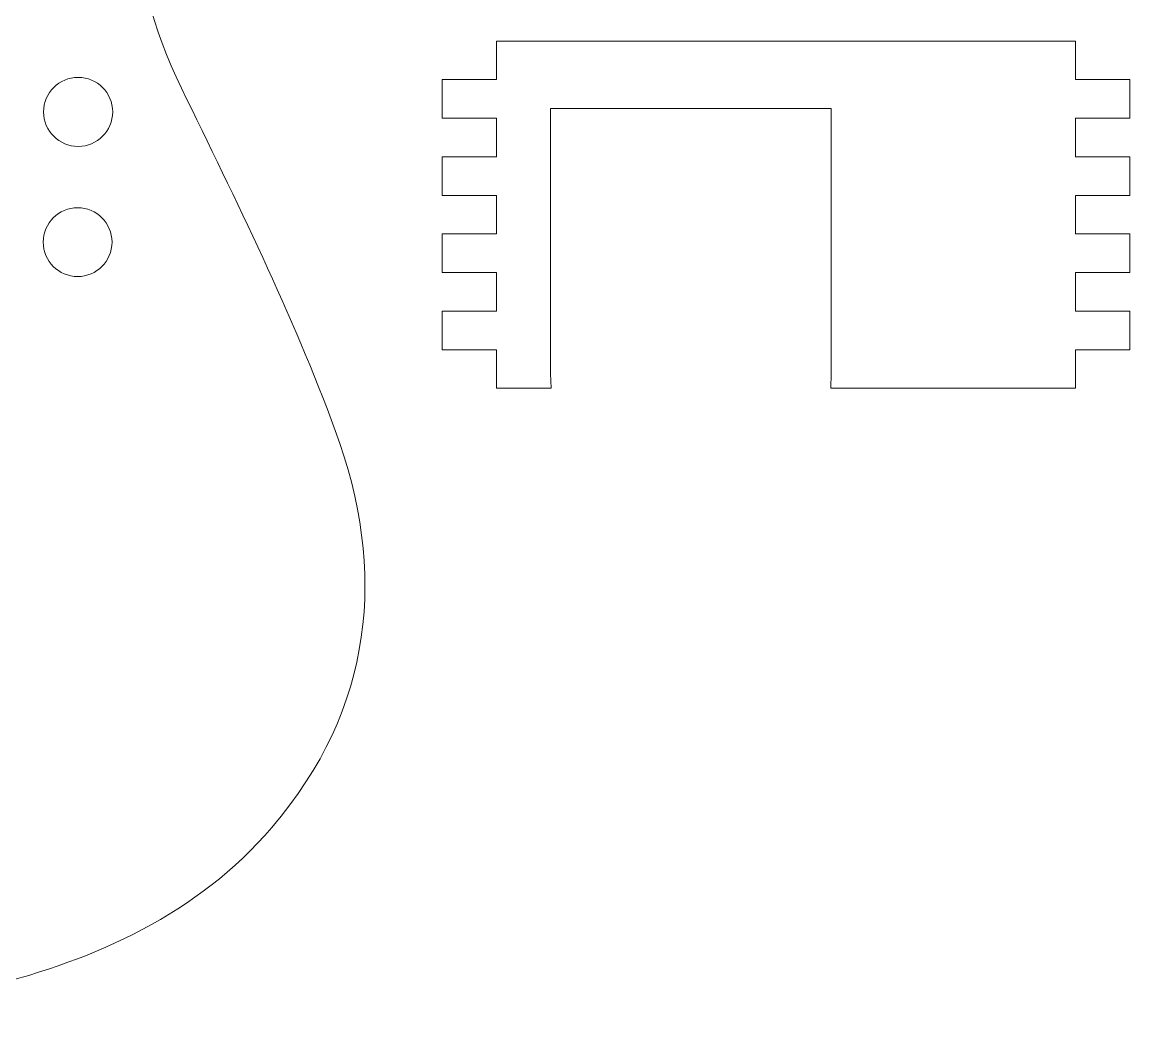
# Model space of a CAD drawing. Header units: millimetres. Extents: x 61 to 267, y -342 to -26.
# Drawn here: x 164.8 to 266.8, y -342.1 to -250.1 of the extents above; entities that cross this region are included whole.
import ezdxf

# ---------------------------------------------------------------- set-up
doc = ezdxf.new("R2010")
doc.units = ezdxf.units.MM
doc.header["$MEASUREMENT"] = 0
doc.layers.add('Layer 1', color=7, linetype='Continuous', lineweight=0)

# ---------------------------------------------------------------- blocks, each defined once
blk = doc.blocks.new('Block_7')
at = {"layer": 'Layer 1', "color": 1, "lineweight": 0, "true_color": 0xff0000}
for p, q in [((213.49, -282.48), (213.49, -258.04)), ((213.49, -258.04), (239.32, -258.04)), ((239.32, -258.04), (239.32, -282.48))]:
    blk.add_line(p, q, dxfattribs=at)
blk.add_lwpolyline([(239.32, -282.48), (239.28, -283.83), (259.79, -283.83), (261.83, -283.83), (261.83, -280.27), (266.83, -280.27), (266.83, -276.72), (261.83, -276.72), (261.83, -273.16), (266.83, -273.16), (266.83, -269.6), (261.83, -269.6), (261.83, -266.05), (266.83, -266.05), (266.83, -262.49), (261.83, -262.49), (261.83, -258.94), (266.83, -258.94), (266.83, -255.38), (261.83, -255.38), (261.83, -251.83), (208.49, -251.83), (208.49, -255.38), (203.49, -255.38), (203.49, -258.94), (208.49, -258.94), (208.49, -262.49), (203.49, -262.49), (203.49, -266.05), (208.49, -266.05), (208.49, -269.6), (203.49, -269.6), (203.49, -273.16), (208.49, -273.16), (208.49, -276.72), (203.49, -276.72), (203.49, -280.27), (208.49, -280.27), (208.49, -283.83), (210.53, -283.83), (213.53, -283.83), (213.49, -282.48)], dxfattribs=at)
blk = doc.blocks.new('Block_8')
at = {"layer": 'Layer 1', "color": 1, "lineweight": 0, "true_color": 0xff0000}
for centre, radius in [((169.98, -258.36), 3.18), ((169.93, -270.36), 3.17)]:
    blk.add_circle(centre, radius, dxfattribs=at)
blk.add_open_spline([(83.26, -152.7), (82.76, -152.93), (82.44, -153.55), (82.04, -153.99), (74.95, -162.03), (72.87, -171.72), (75, -181.73), (76.61, -189.29), (80.06, -196.52), (83.19, -203.68), (87.1, -212.63), (90.87, -221.69), (88.61, -231.56), (87.14, -237.95), (84.49, -244.16), (81.68, -250.13), (77.08, -259.92), (71.39, -269.23), (67.13, -279.15), (62.01, -291.11), (61.48, -303.25), (69.77, -314.43), (76.67, -323.74), (85.44, -330.73), (96.22, -335.06), (105.02, -338.6), (114.3, -340.09), (123.7, -340.95), (136.49, -342.12), (149.25, -342.1), (161.74, -338.94), (171.66, -336.44), (180.95, -332.3), (187.82, -324.29), (197.2, -313.34), (198.45, -300.68), (193.66, -287.71), (189.69, -276.92), (184.53, -266.54), (179.5, -256.18), (174.12, -245.1), (173.9, -234.27), (179.45, -223.24), (181.16, -219.86), (182.7, -216.34), (183.86, -212.74), (186.32, -205.13), (186.53, -197.49), (182.63, -190.21), (181.27, -187.67), (179.24, -184.94), (175.96, -186.32), (173.1, -187.52), (170.53, -189.43), (170.09, -193.33), (169.71, -196.57), (168.54, -199.81), (167.21, -202.82), (166.87, -203.6), (164.66, -208.16), (159.99, -210.19), (153.74, -212.89), (147.3, -209.2), (147, -209.02), (138.36, -203.89), (137.87, -191.03), (137.68, -185.98), (137.59, -183.74), (137.71, -181.89), (137.82, -180.68)], degree=3, knots=[0, 0, 0, 0, 1, 1, 1, 2, 2, 2, 3, 3, 3, 4, 4, 4, 5, 5, 5, 6, 6, 6, 7, 7, 7, 8, 8, 8, 9, 9, 9, 10, 10, 10, 11, 11, 11, 12, 12, 12, 13, 13, 13, 14, 14, 14, 15, 15, 15, 16, 16, 16, 17, 17, 17, 18, 18, 18, 19, 19, 19, 20, 20, 20, 21, 21, 21, 22, 22, 22, 23, 23, 23, 23], dxfattribs=at)

msp = doc.modelspace()

# ---------------------------------------------------------------- block references
at = {"layer": 'Layer 1'}
for name in ['Block_8', 'Block_7']:
    msp.add_blockref(name, (0, 0), dxfattribs=at)

doc.saveas('drawing.dxf')
